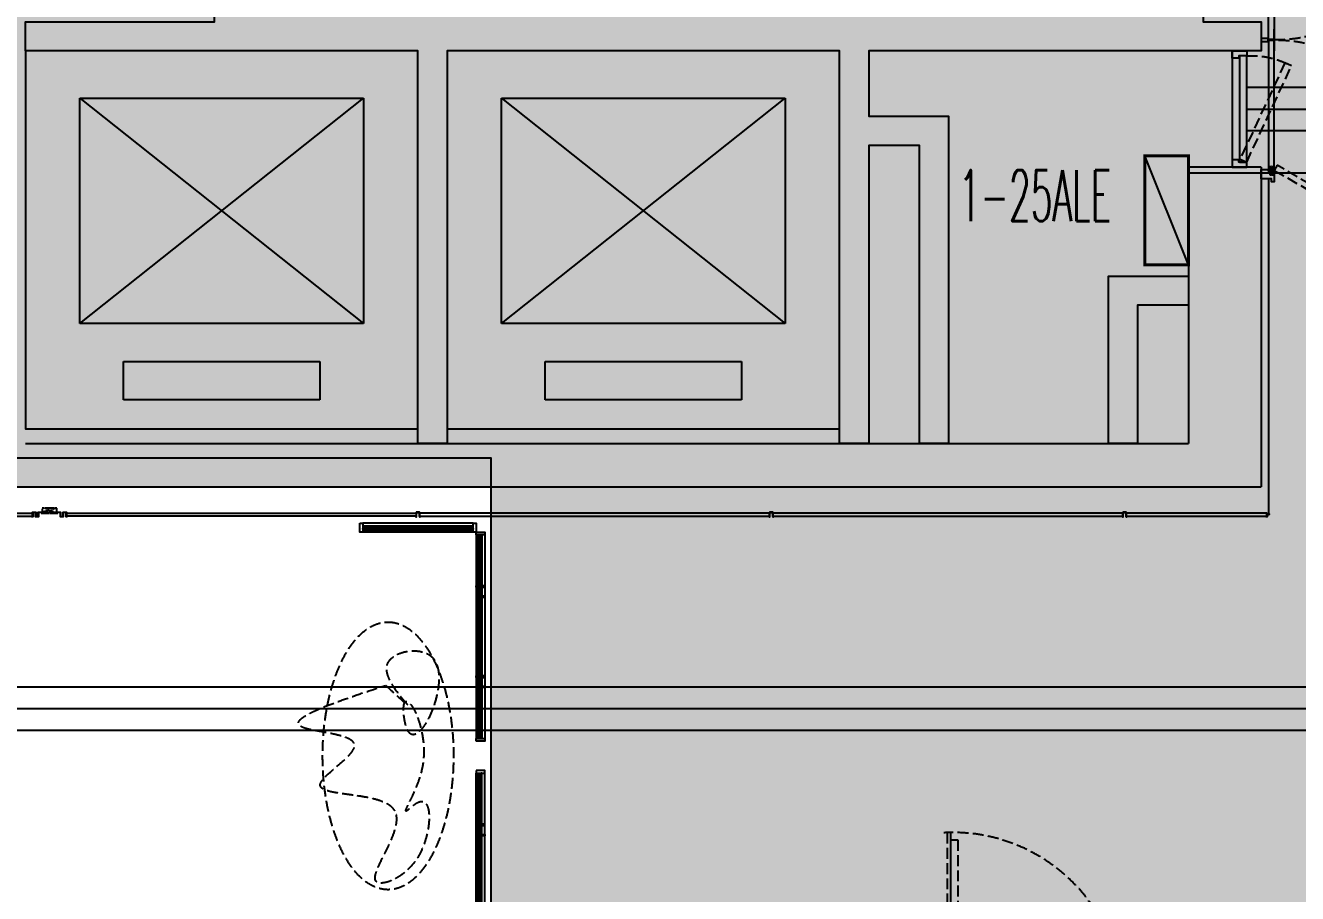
# Model space of a CAD drawing. Extents: x -284868 to 304789, y -137694 to 137894.
# Drawn here: x -60957 to -52207, y -98586 to -92613 of the extents above; entities that cross this region are included whole.
import ezdxf
from ezdxf.enums import TextEntityAlignment as Align

# ---------------------------------------------------------------- set-up
doc = ezdxf.new("R2010")
doc.units = 0
doc.set_wipeout_variables(frame=1)
doc.linetypes.add('DASH', pattern=[0.35, 0.25, -0.1])
doc.layers.get('0').update_dxf_attribs({"linetype": 'CONTINUOUS'})
for name, color, linetype in [('0-墙', 4, 'CONTINUOUS'), ('0-建筑柱体', 251, 'CONTINUOUS'), ('0-电梯', 3, 'CONTINUOUS'), ('0-非设计区域', 251, 'CONTINUOUS'), ('CABLETRAY', 4, 'CONTINUOUS'), ('CABLETRAY_DOTE', 5, 'DASH'), ('EQUIP-箱柜', 3, 'CONTINUOUS'), ('P-完成面', 42, 'CONTINUOUS'), ('P-平面家具', 3, 'CONTINUOUS'), ('P-门扇', 6, 'CONTINUOUS'), ('TEXT_照明_回路标注', 41, 'CONTINUOUS'), ('WIRE-照明', 130, 'CONTINUOUS')]:
    doc.layers.add(name, color=color, linetype=linetype)
doc.styles.add('_TEL_DIM', font='SIMPLEX', dxfattribs={"width": 0.8, "height": 3.5, "bigfont": 'HZTXT'})
doc.styles.add('HZ_e', font='simplex.shx', dxfattribs={"width": 0.8, "bigfont": 'hztxt.shx'})
doc.linetypes.add('FENCELINE2', pattern='A,6.35,-2.54,[132,ltypeshp.shx,S=2.54,R=0,X=-2.54,Y=0],-2.54,25.4', length=36.83)

# ---------------------------------------------------------------- blocks, each defined once
blk = doc.blocks.new('213r5467')
for p, q in [((-90909.2, -260063), (-90909.2, -260325.5)), ((-89559.2, -260063), (-90909.2, -260063)), ((-89559.2, -260325.5), (-89559.2, -260063)), ((-90909.2, -260325.5), (-89559.2, -260325.5)), ((-91209.2, -260588), (-91209.2, -262138)), ((-89259.2, -260588), (-91209.2, -260588)), ((-91209.2, -260588), (-89259.2, -262138)), ((-91209.2, -262138), (-89259.2, -260588)), ((-89259.2, -262138), (-89259.2, -260588)), ((-91209.2, -262138), (-89259.2, -262138))]:
    blk.add_line(p, q)
blk.add_lwpolyline([(-88884.2, -262463), (-91584.2, -262463), (-91584.2, -259863), (-88884.2, -259863), (-88884.2, -262463)])
blk = doc.blocks.new('sgASGHHHH')
for points in [[(-94645.8, -911924), (-94645.8, -913824), (-94145.8, -914124), (-94145.8, -911924)], [(-102645.8, -913824), (-102995.8, -914124), (-94145.8, -914124), (-94645.8, -913824)]]:
    blk.add_hatch(color=256).paths.add_polyline_path(points)
at = {"color": 4}
for p, q in [((-94645.8, -911924), (-94645.8, -913824)), ((-94145.8, -911924), (-94645.8, -911924)), ((-94145.8, -911924), (-94145.8, -914124)), ((-102645.8, -913824), (-94645.8, -913824)), ((-102995.8, -914124), (-94145.8, -914124))]:
    blk.add_line(p, q, dxfattribs=at)
blk = doc.blocks.new('A$C7A304ED9')
at = {"linetype": 'DASH', "ltscale": 0.1}
for p, q in [((-50, 28.5), (50, -1.5)), ((50, 28.5), (-50, -1.5))]:
    blk.add_line(p, q, dxfattribs=at)
blk.add_lwpolyline([(120, -26.5), (120, -31.5), (115, -31.5), (115, -1.5), (95, -1.5), (95, -31.5), (75, -31.5), (75, -1.5), (-75, -1.5), (-75, -31.5), (-95, -31.5), (-95, -1.5), (-115, -1.5), (-115, -31.5), (-120, -31.5), (-120, -26.5), (-118.5, -26.5), (-118.5, -30), (-116.5, -30), (-116.5, 0), (-93.5, 0), (-93.5, -30), (-76.5, -30), (-76.5, 0), (76.5, 0), (76.5, -30), (93.5, -30), (93.5, 0), (116.5, 0), (116.5, -30), (118.5, -30), (118.5, -26.5), (120, -26.5)])
for points in [[(-50, -1.5), (50, -1.5), (50, 28.5), (-50, 28.5)], [(-60, -6.5), (60, -6.5), (60, -1.5), (-60, -1.5)]]:
    blk.add_lwpolyline(points, close=True, dxfattribs=at)
blk = doc.blocks.new('A$C4A657766')
h = blk.add_hatch()
h.set_pattern_fill('ANSI32', color=256, scale=0.2, style=0)
h.set_pattern_definition([(45, (-14.9999, -5), (-1.34704, 1.34704), []), (45, (-14.1019, -5), (-1.34704, 1.34704), [])])
h.paths.add_polyline_path([(-11.5, 26.5), (-11.5, -3.5), (-13.5, -3.5), (-13.5, 0), (-15, 0), (-15, -5), (-10, -5), (-10, 25), (10, 25), (10, -5), (15, -5), (15, 0), (13.5, 0), (13.5, -3.5), (11.5, -3.5), (11.5, 26.5)])
blk.add_lwpolyline([(-11.5, 26.5), (-11.5, -3.5), (-13.5, -3.5), (-13.5, 0), (-15, 0), (-15, -5), (-10, -5), (-10, 25), (10, 25), (10, -5), (15, -5), (15, 0), (13.5, 0), (13.5, -3.5), (11.5, -3.5), (11.5, 26.5), (-11.5, 26.5)])
blk = doc.blocks.new('A$C6C5C068E')
h = blk.add_hatch()
h.set_pattern_fill('ANSI32', color=256, scale=0.2, style=0)
h.set_pattern_definition([(45, (506565838.6591, 131390591.2148), (-1.3470384181604, 1.3470384181604), []), (45, (506565839.5572, 131390591.2148), (-1.3470384181604, 1.3470384181604), [])])
h.paths.add_polyline_path([(11.2, 11.2), (-3.8, 11.2), (-3.8, 13.8), (0, 13.8), (0, 15), (-5, 15), (-5, 10), (10, 10), (10, -5), (15, -5), (15, 0), (13.8, 0), (13.8, -3.8), (11.2, -3.8)])
blk.add_lwpolyline([(11.2, 11.2), (-3.8, 11.2), (-3.8, 13.8), (0, 13.8), (0, 15), (-5, 15), (-5, 10), (10, 10), (10, -5), (15, -5), (15, 0), (13.8, 0), (13.8, -3.8), (11.2, -3.8)], close=True)
blk = doc.blocks.new('A$C67A6433D')
at = {"linetype": 'DASH', "ltscale": 0.03}
blk.add_wipeout([(30.7, 0), (-28.1, 0), (-28.1, 25.8), (30.7, 25.8)], dxfattribs=at)
for p, q in [((-25.8, 19.5), (-22.7, 19)), ((-25.4, 13.4), (-18.7, 4.2)), ((-20.9, 18.6), (-9.1, 16.4)), ((-20.3, 1.6), (-20.3, 0)), ((-18.9, 12.6), (-11.9, 2.9)), ((-17.9, 11.2), (-6.8, 9.1)), ((-16, 8.5), (-6.1, 8.5)), ((-16, 2.9), (-0.3, 2.9)), ((-13, 24.2), (-13, 25.8)), ((-12.3, 23.4), (-12.3, 24.7)), ((-12.3, 24.7), (0, 24.7)), ((-8.8, 11.8), (-8.7, 20.7)), ((-8.7, 16.4), (-8.7, 20.7)), ((-1.5, 4), (-7.9, 10.2)), ((-1.9, 19.2), (-3.5, 14.1)), ((0.4, 9.4), (-2.8, 11.9)), ((2.6, 9.4), (5.8, 11.9)), ((30.4, 25.8), (3, 25.8)), ((14.9, 24.7), (3, 24.7)), ((18.6, 2.9), (3.3, 2.9)), ((4.5, 4), (10.9, 10.2)), ((4.9, 19.2), (6.5, 14.1)), ((18.6, 8.5), (9.1, 8.5)), ((11.8, 11.8), (11.7, 20.7)), ((23.5, 18.6), (11.7, 16.4)), ((20.5, 11.2), (12.3, 9.7)), ((21.5, 12.6), (14.5, 2.9)), ((14.9, 23.4), (14.9, 24.7)), ((15.6, 24.2), (15.6, 25.8)), ((28, 13.4), (21.4, 4.2)), ((22.9, 1.6), (22.9, 0)), ((28.4, 19.5), (25.4, 19))]:
    blk.add_line(p, q, dxfattribs=at)
for points in [[(0, 9.7), (0, 25.8), (-27.7, 25.8), (-27.7, 0), (0, 0), (0, 2.7)], [(3, 9.7), (3, 25.8), (30.7, 25.8), (30.7, 0), (3, 0), (3, 2.7)]]:
    blk.add_lwpolyline(points, dxfattribs=at)
for points in [[(-13, 24.2), (-13, 24.2), (-25.8, 24.2, 0.414214), (-26.5, 23.4), (-26.5, 2.4, 0.414214), (-25.8, 1.6), (-20.3, 1.6)], [(-12.3, 23.4), (-25, 23.4, 0.414214), (-25.8, 22.6), (-25.8, 16.8)], [(-25.8, 14), (-25.8, 5, 0.414214), (-25, 4.2), (-18.7, 4.2)], [(14.9, 23.4), (27.6, 23.4, -0.414214), (28.4, 22.6), (28.4, 16.8)], [(15.6, 24.2), (15.6, 24.2), (28.4, 24.2, -0.414214), (29.2, 23.4), (29.2, 2.4, -0.414214), (28.4, 1.6), (22.9, 1.6)], [(28.4, 14), (28.4, 5, -0.414214), (27.6, 4.2), (21.4, 4.2)]]:
    blk.add_lwpolyline(points, format="xyb", dxfattribs=at)
for centre in [(-22.5, 15.4), (-5.1, 20.7), (1.5, 6), (8.1, 20.7), (25.1, 15.4)]:
    blk.add_circle(centre, 1.99, dxfattribs=at)
for centre, radius, start, end in [((-22.5, 15.4), 3.58, 338.85628, 221.96096), ((-17.6, 13.5), 1.59, 158.85628, 216.02452), ((-16, 6.5), 3.58, 211.82128, 270), ((-6.8, 11.8), 1.99, 178.25247, 238.26721), ((-5.1, 20.7), 3.58, 334.84516, 179.12624), ((-1.6, 13.5), 1.99, 160.89293, 232.11387), ((1.5, 6), 3.58, 213.03161, 326.96839), ((1.5, 6), 3.58, 72.86559, 107.13441), ((8.1, 20.7), 3.58, 0.87376, 205.15484), ((4.6, 13.5), 1.99, 307.88613, 19.10707), ((9.8, 11.8), 1.99, 301.73279, 1.74753), ((12, 11.2), 1.59, 222.33862, 280.57582), ((18.6, 6.5), 3.58, 270, 328.17872), ((25.1, 15.4), 3.58, 318.03904, 201.14372), ((20.2, 13.5), 1.59, 323.97548, 21.14372)]:
    blk.add_arc(centre, radius, start, end, dxfattribs=at)
blk = doc.blocks.new('A$C8b6fb238')
at = {"layer": 'P-平面家具', "ltscale": 300}
for points in [[(0, 1440), (0, 1420), (60, 1420), (60, 1440)], [(0, 1060), (0, 1070), (20, 1070), (20, 1060)], [(60, 1060), (60, 1070), (40, 1070), (40, 1060)], [(0, 1000), (0, 990), (20, 990), (20, 1000)], [(60, 1000), (60, 990), (40, 990), (40, 1000)], [(0, 440), (0, 450), (20, 450), (20, 440)], [(60, 440), (60, 450), (40, 450), (40, 440)], [(0, 380), (0, 370), (20, 370), (20, 380)], [(60, 380), (60, 370), (40, 370), (40, 380)], [(-800, -60), (-780, -60), (-780, 0), (-800, 0)], [(-20, -60), (0, -60), (0, 0), (-20, 0)], [(0, 20), (0, 0), (60, 0), (60, 20)]]:
    blk.add_lwpolyline(points, close=True, dxfattribs=at)
at = {"layer": 'P-平面家具', "color": 8, "ltscale": 300}
for points in [[(0, 20), (0, 1420)], [(60, 20), (60, 1420)], [(-20, 0), (-780, 0)], [(-20, -60), (-780, -60)]]:
    blk.add_lwpolyline(points, dxfattribs=at)
at = {"layer": 'P-平面家具', "color": 6, "linetype": 'FENCELINE2', "ltscale": 3}
for points in [[(10, 20), (10, 1420)], [(-780, -10), (-20, -10)]]:
    blk.add_lwpolyline(points, dxfattribs=at)
at = {"layer": 'P-平面家具', "color": 5, "ltscale": 300}
for points in [[(25, 1420), (25, 20), (21, 20), (20, 21), (20, 1419), (21, 1420)], [(35, 1420), (35, 20), (39, 20), (40, 21), (40, 1419), (39, 1420)], [(-780, -25), (-20, -25), (-20, -21), (-21, -20), (-779, -20), (-780, -21)], [(-780, -35), (-20, -35), (-20, -39), (-21, -40), (-779, -40), (-780, -39)]]:
    blk.add_lwpolyline(points, close=True, dxfattribs=at)
blk = doc.blocks.new('A$C250F1CE2')
at = {"color": 251, "linetype": 'DASH', "ltscale": 300}
blk.add_lwpolyline([(35, 100), (696.6, 408.5), (717.7, 363.2), (56.1, 54.7)], close=True, dxfattribs=at)
for points in [[(0, 100), (35, 100), (35, 45), (50, 45), (50, 0), (0, 0), (0, 100)], [(800, 100), (765, 100), (765, 45), (750, 45), (750, 0), (800, 0), (800, 100)]]:
    blk.add_lwpolyline(points)
blk.add_lwpolyline([(35, 100), (765, 100), (765, 50), (35, 50)], close=True)
blk.add_arc((223.2, 139.2), 543.2, 355.86618, 27.00764, dxfattribs=at)
blk = doc.blocks.new('A$C4DBE3E00')
at = {"layer": 'CABLETRAY'}
for p, q in [((8400, 2450), (8943, 2450)), ((8943, 2150), (8400, 2150)), ((-7123, -1674.9), (8943, -1674.9)), ((8943, -1974.9), (-7123, -1974.9))]:
    blk.add_line(p, q, dxfattribs=at)
at = {"layer": 'CABLETRAY_DOTE'}
for p, q in [((8400, 2300), (8943, 2300)), ((-7123, -1824.9), (8943, -1824.9))]:
    blk.add_line(p, q, dxfattribs=at)
blk = doc.blocks.new('$equip$00002942')
for p, q in [((-0.75, 0.6), (-0.75, 0)), ((-0.75, 0), (0.75, 0.6)), ((0.75, 0.6), (-0.75, 0.6)), ((0.75, 0), (0.75, 0.6)), ((-0.75, 0), (0.75, 0))]:
    blk.add_line(p, q)
at = {"const_width": 0.04}
blk.add_lwpolyline([(-0.75, 0.6), (-0.75, 0), (0.75, 0), (0.75, 0.6), (-0.75, 0.6), (-0.75, 0)], dxfattribs=at)
for p in [(0, 0.6), (-0.75, 0.3), (0.75, 0.3), (0, 0)]:
    blk.add_point(p)
at = {"color": 7, "style": '_TEL_DIM', "flags": 1}
for tag in ['A', 'REMARK']:
    blk.add_attdef(tag, text='', height=0.00002, dxfattribs=at).set_placement((0, 0), align=Align.MIDDLE_CENTER)

msp = doc.modelspace()

# ---------------------------------------------------------------- linework, layer by layer
at = {"layer": '0-墙'}
for points in [[(-52856.6, -91788.5), (-52856.6, -92588.5), (-52456.6, -92588.5), (-52456.6, -92788.5), (-55156.6, -92788.5), (-55156.6, -93238.5), (-54606.6, -93238.5), (-54606.6, -95488.5), (-54806.6, -95488.5), (-54806.6, -93438.5), (-55156.6, -93438.5), (-55156.6, -95488.5), (-55356.6, -95488.5), (-55356.6, -92788.5), (-58056.6, -92788.5), (-58056.6, -95488.5), (-58256.6, -95488.5), (-58256.6, -92788.5), (-60956.6, -92788.5), (-60956.6, -92588.5), (-59656.6, -92588.5), (-59656.6, -89788.5), (-63456.6, -89788.5)], [(-52956.6, -94538.5), (-53306.6, -94538.5), (-53306.6, -95488.5), (-53506.6, -95488.5), (-53506.6, -94338.5), (-52956.6, -94338.5), (-52956.6, -94538.5)]]:
    msp.add_lwpolyline(points, dxfattribs=at)
at = {"layer": 'P-完成面'}
for q in [(-52366.6, -92638.5), (-52366.6, -92788.5)]:
    msp.add_line((-52366.6, -92713.5), q, dxfattribs=at)
for points in [[(-52406.6, -91816.5), (-52366.6, -91816.5), (-52366.6, -92710.5), (-52406.6, -92710.5)], [(-52409.6, -92703.5), (-52456.6, -92703.5), (-52456.6, -92723.5), (-52409.6, -92723.5)], [(-52406.6, -93610.5), (-52366.6, -93610.5), (-52366.6, -92716.5), (-52406.6, -92716.5)]]:
    msp.add_lwpolyline(points, close=True, dxfattribs=at)
for points in [[(-52456.6, -93603.5), (-52409.6, -93603.5), (-52409.6, -93613.5), (-52366.6, -93613.5), (-52366.6, -93688.5), (-52386.6, -93688.5), (-52386.6, -93668.5), (-52456.6, -93668.5), (-52456.6, -93603.5)], [(-52406.6, -93668.5), (-52406.6, -95977.3)], [(-62115.1, -95988.5), (-62115.1, -95968.5), (-60908.1, -95968.5), (-60908.1, -95988.5)], [(-62115.1, -95988.5), (-60908.1, -95988.5), (-60908.1, -95982.5)], [(-60675.1, -95988.5), (-60675.1, -95968.5), (-58268.1, -95968.5), (-58268.1, -95988.5)], [(-55838.1, -95988.5), (-55838.1, -95968.5), (-58245.1, -95968.5), (-58245.1, -95988.5)], [(-53408.1, -95988.5), (-53408.1, -95968.5), (-55815.1, -95968.5), (-55815.1, -95988.5)], [(-52417.8, -95988.5), (-52417.8, -95968.5), (-53385.1, -95968.5), (-53385.1, -95988.5)], [(-58268.1, -95988.5), (-60675.1, -95988.5)], [(-58245.1, -95988.5), (-55838.1, -95988.5)], [(-55815.1, -95988.5), (-53408.1, -95988.5)], [(-53385.1, -95988.5), (-52417.8, -95988.5)]]:
    msp.add_lwpolyline(points, dxfattribs=at)
at = {"layer": 'P-平面家具', "linetype": 'DASH', "ltscale": 300}
msp.add_ellipse((-58462.4, -97638.5), major_axis=(0, 920.7), ratio=0.488779, dxfattribs=at)
at = {"layer": 'P-平面家具', "color": 251, "linetype": 'DASH', "ltscale": 300}
msp.add_open_spline([(-58479.5, -97153.4), (-58835.9, -97271), (-59400.6, -97457.3), (-58451.8, -97500.6), (-59255.5, -97965), (-58067, -97826.9), (-58753.8, -98624.1), (-58166.4, -98416.6), (-58143.4, -97842), (-58423.8, -98103.6), (-58075, -97651.3), (-58394.1, -97071), (-58309.4, -97761), (-57890.7, -96807.4), (-58654.3, -96958.9), (-58214, -97395.8), (-58403, -97223.3), (-58479.5, -97153.4)], degree=3, knots=[0, 0, 0, 0, 635.52138, 1007.151782, 1362.327801, 1908.770859, 2409.817054, 2714.48415, 3117.383101, 3203.626509, 3536.991495, 3967.911005, 4167.984854, 4712.669449, 5028.315326, 5331.075201, 5537.258796, 5537.258796, 5537.258796, 5537.258796], dxfattribs=at)
at = {"layer": 'P-门扇'}
msp.add_line((-52656.6, -92788.5), (-52656.6, -93588.5), dxfattribs=at)
at = {"layer": 'P-门扇', "color": 251, "linetype": 'DASH', "ltscale": 300}
msp.add_lwpolyline([(-54616.6, -99360.5), (-54592.6, -99379.7), (-54592.6, -98166.5), (-54616.6, -98166.5), (-54616.6, -99360.5)], dxfattribs=at)
msp.add_lwpolyline([(-54592.6, -99318.5), (-54592.6, -98216.5), (-54542.6, -98216.5), (-54542.6, -99318.5)], close=True, dxfattribs=at)
for centre, radius, start, end in [((-52346.6, -91828), 882.7, 268.70166, 31.29833), ((-54576.6, -99328.5), 1162.7, 1.97154, 93.12911)]:
    msp.add_arc(centre, radius, start, end, dxfattribs=at)

# ---------------------------------------------------------------- block references
at = {"layer": '0-建筑柱体'}
msp.add_blockref('sgASGHHHH', (41689.2, 818335.5), dxfattribs=at)
at = {"layer": '0-电梯', "xscale": -1, "rotation": 180}
for p in [(30627.5, -355251.5), (33527.5, -355251.5)]:
    msp.add_blockref('213r5467', p, dxfattribs=at)
at = {"layer": 'EQUIP-箱柜', "xscale": 500, "yscale": 500, "zscale": 500, "rotation": 90}
msp.add_blockref('$equip$00002942', (-52956.6, -93885.4), dxfattribs=at)
at = {"layer": 'P-完成面'}
for name, p in [('A$C7A304ED9', (-60791.6, -95962)), ('A$C4A657766', (-58256.6, -95988.5)), ('A$C4A657766', (-55826.6, -95988.5)), ('A$C4A657766', (-53396.6, -95988.5))]:
    msp.add_blockref(name, p, dxfattribs=at)
at = {"layer": 'P-完成面', "xscale": -1}
msp.add_blockref('A$C6C5C068E', (-52406.6, -95988.5), dxfattribs=at)
at = {"layer": 'P-平面家具', "color": 1, "ltscale": 3, "xscale": -1, "rotation": 180}
msp.add_blockref('A$C8b6fb238', (-57856.6, -96098.5), dxfattribs=at)
at = {"layer": 'P-平面家具', "color": 1, "ltscale": 3}
msp.add_blockref('A$C8b6fb238', (-57856.6, -99178.5), dxfattribs=at)

# ---------------------------------------------------------------- texts
at = {"layer": 'TEXT_照明_回路标注', "style": 'HZ_e', "width": 0.5}
msp.add_text('1-25ALE', height=350, dxfattribs=at).set_placement((-54536.9, -93959, 0.1))

# ---------------------------------------------------------------- next in the draw order: block references
at = {"layer": 'P-完成面', "rotation": 90}
msp.add_blockref('A$C67A6433D', (-52371.6, -93613.5), dxfattribs=at)

# ---------------------------------------------------------------- next in the draw order: hatches: boundary and pattern name
at = {"layer": '0-非设计区域', "ltscale": 3}
h = msp.add_hatch(dxfattribs=at)
h.set_pattern_fill('ANGLE', color=256, scale=100)
h.set_pattern_definition([(0, (-492507.45, 278012.8), (0, 698.5), [508, -190.5]), (90, (-492507.45, 278012.8), (-698.5, 4e-14), [508, -190.5])])
h.paths.add_polyline_path([(-66856.6, -67385.8), (-66856.6, -75488.5), (-69156.6, -75488.5), (-69156.6, -94382), (-67356.6, -94382), (-67356.6, -95588.5), (-57756.6, -95588.5), (-57756.6, -99388.5), (-61306.6, -99388.5), (-61306.6, -99688.5), (-67356.6, -99688.5), (-67356.6, -103688.5), (-58356.6, -103688.5), (-58356.6, -106368.5), (-53056.6, -106368.5), (-53056.6, -117135.8), (-52206.6, -117135.8), (-52206.6, -118589), (-41206.1, -118589), (-41206.2, -65088), (-52206.6, -65088), (-52206.6, -67385.8), (-53706.6, -67385.8), (-53706.6, -65088.5), (-66206.6, -65088.5), (-66206.6, -67385.8)])

# ---------------------------------------------------------------- next in the draw order: linework, layer by layer
msp.add_lwpolyline([(-41206.1, -118589), (-41206.2, -65088), (-52206.6, -65088), (-52206.6, -67385.8), (-53706.6, -67385.8), (-53706.6, -65088.5), (-66206.6, -65088.5), (-66206.6, -67385.8), (-66856.6, -67385.8), (-66856.6, -75488.5), (-69156.6, -75488.5), (-69156.6, -94382), (-67356.6, -94382), (-67356.6, -95588.5), (-57756.6, -95588.5), (-57756.6, -99388.5)], dxfattribs=at)
at = {"layer": 'P-门扇', "color": 251, "linetype": 'DASH', "ltscale": 300}
msp.add_lwpolyline([(-52346.6, -93575.8), (-52366.6, -93610.5), (-51592.4, -94057.5), (-51572.4, -94022.8)], close=True, dxfattribs=at)
msp.add_arc((-52346.6, -93598.9), 882.7, 328.70167, 91.29834, dxfattribs=at)
at = {"layer": 'WIRE-照明'}
msp.add_lwpolyline([(-56089.5, -106576.2), (-56089.5, -104645), (-52077.4, -104645), (-52077.4, -93630.6), (-52956.6, -93630.6)], dxfattribs=at)

# ---------------------------------------------------------------- next in the draw order: block references
at = {"layer": 'P-门扇', "xscale": -1, "rotation": 270}
msp.add_blockref('A$C250F1CE2', (-52656.6, -93588.5), dxfattribs=at)
at = {"layer": 'WIRE-照明'}
msp.add_blockref('A$C4DBE3E00', (-60956.6, -95488.5), dxfattribs=at)

doc.saveas('drawing.dxf')
